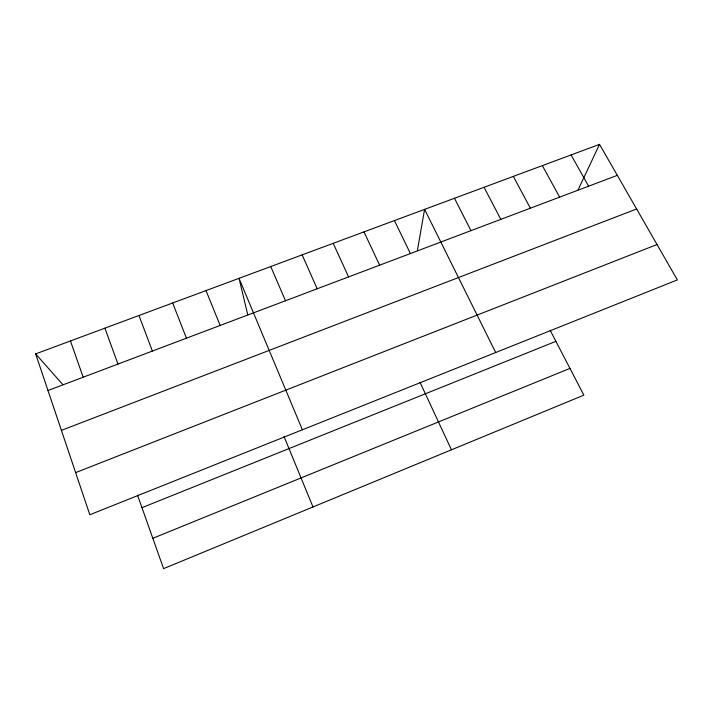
<?xml version="1.0" encoding="UTF-8"?>
<svg xmlns="http://www.w3.org/2000/svg" width="713" height="713" viewBox="0 0 713 713"><rect width="100%" height="100%" fill="white"/><g stroke="black" fill="none" stroke-linecap="round" stroke-linejoin="round"><path stroke-width="1.07" d="M417.355 250.691L424.6 209.364L495.687 352.525M578.038 189.97L599.535 144.365L677.35 279.915L89.82 514.75L35.65 353.898L599.535 144.365M152.832 538.306L569.963 368.389M141.967 507.683L555.908 341.331M75.623 472.603L657.029 244.523M61.407 430.376L636.629 208.98M47.985 390.519L617.315 175.345M35.65 353.898L62.869 384.655M571.077 154.935L588.617 186.191M542.352 165.612L559.634 197.144M513.342 176.396L530.374 208.205M484.056 187.278L500.82 219.372M550.142 330.235L583.858 395.145L163.589 568.635L137.511 495.125M454.475 198.267L470.972 230.647M394.441 220.575L410.385 253.552M363.978 231.894L379.637 265.174M419.993 382.239L451.445 449.805M333.212 243.329L348.577 276.911M302.134 254.871L317.196 288.765M270.744 266.537L285.494 300.752M302.383 429.787L239.033 278.32L247.75 314.781M284.05 436.57L312.989 506.961M206.021 290.583L220.139 325.449M172.671 302.98L186.441 338.185M138.964 315.502L152.386 351.054M104.891 328.167L117.957 364.067M70.453 340.957L83.163 377.222"/></g></svg>
